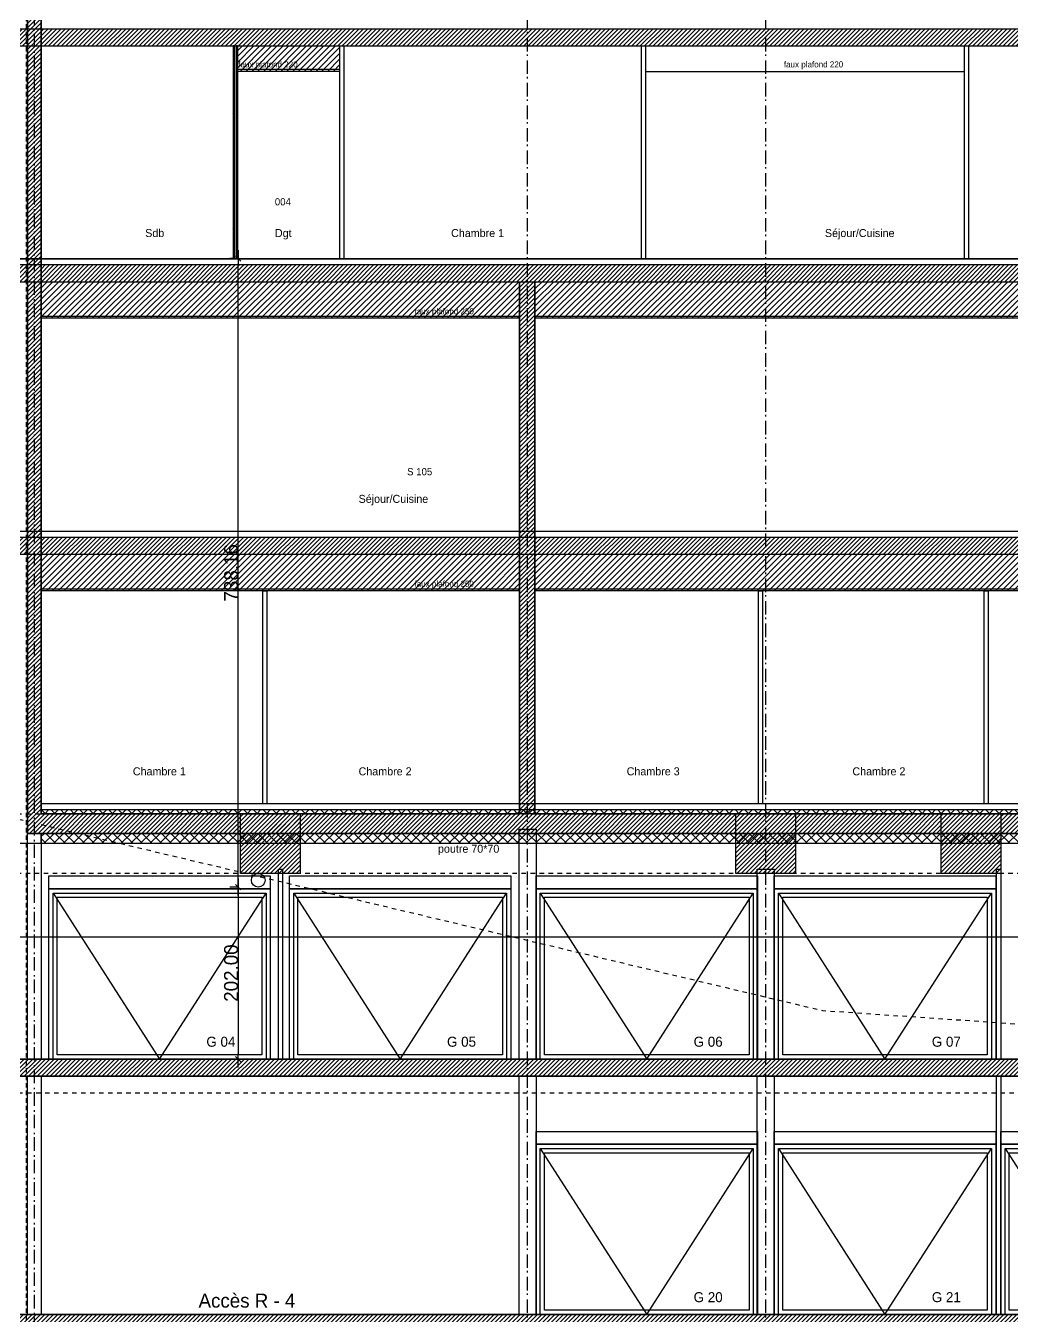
# Model space of a CAD drawing. Header units: centimetres. Extents: x -35664 to 50682, y -23001 to 23705.
# Drawn here: x 6203 to 7361, y -13665 to -12149 of the extents above; entities that cross this region are included whole.
import ezdxf

# ---------------------------------------------------------------- set-up
doc = ezdxf.new("R2010")
doc.units = ezdxf.units.CM
doc.header["$PDMODE"] = 67
for name, pattern in [('Style de ligne -11', [0.347222, 0.20828, -0.138942]), ('Style de ligne -6', [1.04164, 0.625, -0.20828, 0.06943, -0.13893]), ('VW-01', [0.41656, 0.20828, -0.20828])]:
    doc.linetypes.add(name, pattern=pattern)
doc.layers.get('0').update_dxf_attribs({"color": 252})
for name, color, linetype in [('B GÈnÈral_Hatch', 252, 'Continuous'), ('B Général', 252, 'Continuous'), ('C ANNOTATIONS-prestations', 252, 'Continuous'), ('C ANNOTATIONS-texte', 252, 'Continuous'), ('prlm-Coupe', 252, 'Continuous'), ('prlm-EAU-EP', 141, 'Continuous'), ('prlm-EAU-EUEV', 25, 'Continuous'), ('prlm-GT', 242, 'Continuous')]:
    doc.layers.add(name, color=color, linetype=linetype)
doc.styles.add('Eurostile', font='Eurosti.TTF')
doc.styles.add('Eurostile (italic)', font='Eurostib.TTF')
doc.dimstyles.new('100é', dxfattribs={"dimtxt": 16.471002, "dimasz": 6.232178, "dimexe": 10, "dimexo": 25, "dimgap": 1, "dimtad": 1, "dimdec": 1, "dimtxsty": 'Eurostile', "dimblk": 'A 90.VW_SLASH', "dimblk1": 'A 90.VW_SLASH', "dimblk2": 'A 90.VW_SLASH', "dimcen": 0, "dimdle": 10, "dimazin": 0, "dimtfac": 1, "dimtdec": 1, "dimtix": 1, "dimtmove": 0, "dimatfit": 0, "dimldrblk": 'A 90.VW_FILLEDARROW', "dimfxl": 1, "dimfrac": 2, "dimtolj": 1, "dimarcsym": 0})
pattern_1 = [(45, (-23116.898, 10090.366), (-5.656854, 5.656854), []), (135, (-23116.898, 10090.366), (5.656854, 5.656854), [])]
pattern_2 = [(45, (-23116.8977, 10090.5865), (-3.5277778, 3.3072917), [])]
pattern_3 = [(45, (-23116.8977, 10090.366), (2.4253472, -2.6458333), [])]
pattern_4 = [(45, (-23116.898, 10090.366), (22.45064, -22.45064), [])]

# ---------------------------------------------------------------- blocks, each defined once
blk = doc.blocks.new('A 90.VW_SLASH')
at = {"linetype": 'ByBlock', "lineweight": -2}
blk.add_line((1.6, 0), (-1, 0), dxfattribs=at)
at = {"linetype": 'Continuous', "lineweight": 20, "flags": 128}
blk.add_lwpolyline([(0.5, 0.5), (-0.5, -0.5)], dxfattribs=at)
blk = doc.blocks.new('*D257')
at = {"layer": 'Defpoints', "color": 0, "transparency": 16777216}
for p in [(6475.5, -13160.9), (6452, -13362.9), (6475.5, -13362.9)]:
    blk.add_point(p, dxfattribs=at)
at = {"layer": 'prlm-EAU-EP', "color": 0, "lineweight": -2, "transparency": 16777216}
for p, q in [((6452, -13160.9), (6442, -13160.9)), ((6452, -13167.1), (6452, -13356.6)), ((6452, -13362.9), (6442, -13362.9))]:
    blk.add_line(p, q, dxfattribs=at)
at = {"layer": 'prlm-EAU-EP', "color": 0, "lineweight": -2, "transparency": 16777216, "xscale": 6.232177734375, "yscale": 6.232177734375, "zscale": 6.232177734375}
for p, rotation in [((6452, -13160.9), 90), ((6452, -13362.9), 270)]:
    blk.add_blockref('A 90.VW_SLASH', p, dxfattribs=dict(at, rotation=rotation))
at = {"layer": 'prlm-EAU-EP', "color": 0, "transparency": 16777216, "insert": (6443.7, -13261.9), "char_height": 16.47, "attachment_point": 5, "rotation": 90, "style": 'Eurostile'}
blk.add_mtext('\\A1;202.00', dxfattribs=at)
blk = doc.blocks.new('A 90.VW_FILLEDARROW')
at = {"linetype": 'Continuous'}
blk.add_hatch(color=250, dxfattribs=at).paths.add_polyline_path([(-1.6, 0.43), (0, 0), (-1.6, -0.43)])
at = {"linetype": 'Continuous', "flags": 128}
blk.add_lwpolyline([(-1.6, 0.43), (0, 0), (-1.6, -0.43)], close=True, dxfattribs=at)
blk = doc.blocks.new('*D258')
at = {"layer": 'Defpoints', "color": 0, "transparency": 16777216}
for p in [(6452, -12422.7), (6475.5, -12422.7), (6475.5, -13160.9)]:
    blk.add_point(p, dxfattribs=at)
at = {"layer": 'prlm-EAU-EP', "color": 0, "lineweight": -2, "transparency": 16777216}
for p, q in [((6452, -12422.7), (6442, -12422.7)), ((6452, -13154.6), (6452, -12428.9)), ((6452, -13160.9), (6442, -13160.9))]:
    blk.add_line(p, q, dxfattribs=at)
at = {"layer": 'prlm-EAU-EP', "color": 0, "lineweight": -2, "transparency": 16777216, "xscale": 6.232177734375, "yscale": 6.232177734375, "zscale": 6.232177734375}
for p, rotation in [((6452, -12422.7), 90), ((6452, -13160.9), 270)]:
    blk.add_blockref('A 90.VW_SLASH', p, dxfattribs=dict(at, rotation=rotation))
at = {"layer": 'prlm-EAU-EP', "color": 0, "transparency": 16777216, "insert": (6443.7, -12791.8), "char_height": 16.47, "attachment_point": 5, "rotation": 90, "style": 'Eurostile'}
blk.add_mtext('\\A1;738.16', dxfattribs=at)
blk = doc.blocks.new('*D282')
at = {"layer": 'Defpoints', "color": 0, "transparency": 16777216}
for p in [(2577, -12422.7), (9144.8, -12422.7), (9111, -14019.9)]:
    blk.add_point(p, dxfattribs=at)
at = {"layer": 'prlm-GT', "color": 0, "lineweight": -2, "transparency": 16777216}
for p, q in [((9119.8, -12422.7), (9154.8, -12422.7)), ((9144.8, -14013.6), (9144.8, -12428.9)), ((9136, -14019.9), (9154.8, -14019.9))]:
    blk.add_line(p, q, dxfattribs=at)
at = {"layer": 'prlm-GT', "color": 0, "lineweight": -2, "transparency": 16777216, "xscale": 6.232177734375, "yscale": 6.232177734375, "zscale": 6.232177734375}
for p, rotation in [((9144.8, -12422.7), 90), ((9144.8, -14019.9), 270)]:
    blk.add_blockref('A 90.VW_SLASH', p, dxfattribs=dict(at, rotation=rotation))
at = {"layer": 'prlm-GT', "color": 0, "transparency": 16777216, "insert": (9136.6, -13221.3), "char_height": 16.471, "attachment_point": 5, "rotation": 90, "style": 'Eurostile'}
blk.add_mtext('\\A1;1597.16', dxfattribs=at)
blk = doc.blocks.new('B 90.Porte basculante_élévation')
at = {"layer": 'B Général', "linetype": 'Continuous', "flags": 128}
for points in [[(-130, 107.5), (130, 107.5), (130, 92.5), (-130, 92.5)], [(-130, 92.5), (130, 92.5), (130, -107.5), (-130, -107.5)], [(-125, 87.5), (125, 87.5), (125, -107.5), (-125, -107.5)], [(-120, 82.5), (120, 82.5), (120, -102.5), (-120, -102.5)]]:
    blk.add_lwpolyline(points, close=True, dxfattribs=at)
blk.add_lwpolyline([(-125, 87.5), (0, -107.5), (125, 87.5)], dxfattribs=at)
blk = doc.blocks.new('B 90.Groupe-577-1')
at = {"layer": 'B Général', "linetype": 'Continuous', "flags": 128}
for points in [[(6504.4, -5757.4), (6509.4, -5757.4), (6509.4, -5980.4), (6504.4, -5980.4)], [(7347.5, -5757.4), (7352.5, -5757.4), (7352.5, -5980.4), (7347.5, -5980.4)]]:
    blk.add_lwpolyline(points, close=True, dxfattribs=at)
at = {"layer": 'B Général'}
for p in [(6364.9, -5872.9), (6647.4, -5872.9), (6936.9, -5872.9), (7216.5, -5872.9)]:
    blk.add_blockref('B 90.Porte basculante_élévation', p, dxfattribs=at)
at = {"layer": 'C ANNOTATIONS-texte', "char_height": 11.75, "attachment_point": 1, "line_spacing_factor": 0.895453, "style": 'Eurostile (italic)'}
for s, insert in [('G 04', (6419.9, -5954.2)), ('G 05', (6702.4, -5954.2)), ('G 06', (6991.9, -5954.2)), ('G 07', (7271.5, -5954.2))]:
    blk.add_mtext(s, dxfattribs=dict(at, insert=insert))
blk = doc.blocks.new('B 90.Groupe-580-1')
at = {"layer": 'B Général', "linetype": 'Continuous', "flags": 128}
blk.add_lwpolyline([(7347.5, -6000.4), (7352.5, -6000.4), (7352.5, -6280.4), (7347.5, -6280.4)], close=True, dxfattribs=at)
at = {"layer": 'B Général'}
for p in [(6936.9, -6172.9), (7216.5, -6172.9), (7482.5, -6172.9)]:
    blk.add_blockref('B 90.Porte basculante_élévation', p, dxfattribs=at)
at = {"layer": 'C ANNOTATIONS-texte', "char_height": 11.75, "attachment_point": 1, "line_spacing_factor": 0.895453, "style": 'Eurostile (italic)'}
for s, insert in [('G 20', (6991.9, -6254.2)), ('G 21', (7271.5, -6254.2))]:
    blk.add_mtext(s, dxfattribs=dict(at, insert=insert))
blk = doc.blocks.new('B 90.Groupe-518-1')
at = {"layer": 'B Général', "linetype": 'Style de ligne -11', "ltscale": 25.4}
blk.add_line((-1456.9, -1173.9), (-1456.9, 946.1), dxfattribs=at)
blk = doc.blocks.new('B 90.axes 2')
at = {"layer": 'B Général', "linetype": 'Style de ligne -6', "ltscale": 25.4}
for p, q in [((-868.925, -1173.93), (-868.925, 1361.07)), ((-589.328, -1173.93), (-589.328, 1361.07))]:
    blk.add_line(p, q, dxfattribs=at)
at = {"layer": 'B Général', "linetype": 'Style de ligne -6', "ltscale": 25.4, "flags": 128}
blk.add_lwpolyline([(-1391, 1361.07), (-1391, 1277.57), (-1447.925, 1228.57), (-1447.925, -1373.93)], dxfattribs=at)
at = {"layer": 'B Général'}
blk.add_blockref('B 90.Groupe-518-1', (0, 0), dxfattribs=at)
blk = doc.blocks.new('A$C373B78D5')
at = {"layer": 'B GÈnÈral_Hatch', "linetype": 'Continuous', "lineweight": 18}
h = blk.add_hatch(dxfattribs=at)
h.set_pattern_fill('50_BETON', color=256, style=0, pattern_type=2)
h.set_pattern_definition(pattern_3)
h.paths.add_polyline_path([(-16907, 5609), (-16907, 4375), (-16891, 4398), (-16891, 5609)])
h = blk.add_hatch(dxfattribs=at)
h.set_pattern_fill('50_BETON', color=256, style=0, pattern_type=2)
h.set_pattern_definition(pattern_3)
h.paths.add_polyline_path([(-16891, 5320), (-18116, 5320), (-18096, 5300), (-16891, 5300)])
h = blk.add_hatch(dxfattribs=at)
h.set_pattern_fill('50_BETON', color=256, style=0, pattern_type=2)
h.set_pattern_definition(pattern_3)
h.paths.add_polyline_path([(-16891, 5320), (-16891, 5300), (-15495.4, 5300), (-15495.4, 5320)])
at = {"layer": 'B GÈnÈral_Hatch', "linetype": 'Continuous'}
h = blk.add_hatch(dxfattribs=at)
h.set_pattern_fill('HYDROFUGE', color=256, style=0, pattern_type=2)
h.set_pattern_definition(pattern_4)
h.paths.add_polyline_path([(-16664.3, 5300), (-16665.6, 5300), (-16665.6, 5050), (-16664.3, 5050)])
h = blk.add_hatch(dxfattribs=at)
h.set_pattern_fill('HYDROFUGE', color=256, style=0, pattern_type=2)
h.set_pattern_definition(pattern_4)
h.paths.add_polyline_path([(-16660.6, 5300), (-16661.9, 5300), (-16661.9, 5050), (-16660.6, 5050)])
h = blk.add_hatch(dxfattribs=at)
h.set_pattern_fill('F_P__SOFFITE', color=256, style=0, pattern_type=2)
h.set_pattern_definition(pattern_2)
h.paths.add_polyline_path([(-16660.6, 5300), (-16540.6, 5300), (-16540.6, 5270), (-16660.6, 5270)])
at = {"layer": 'B GÈnÈral_Hatch', "linetype": 'Continuous', "lineweight": 18}
h = blk.add_hatch(dxfattribs=at)
h.set_pattern_fill('50_BETON', color=256, style=0, pattern_type=2)
h.set_pattern_definition(pattern_3)
h.paths.add_polyline_path([(-18096, 5043), (-18096, 5023), (-16891, 5023), (-16891, 5043)])
h = blk.add_hatch(dxfattribs=at)
h.set_pattern_fill('50_BETON', color=256, style=0, pattern_type=2)
h.set_pattern_definition(pattern_3)
h.paths.add_polyline_path([(-15502.4, 5023), (-15502.4, 5043), (-16891, 5043), (-16891, 5023)])
at = {"layer": 'B GÈnÈral_Hatch', "linetype": 'Continuous'}
h = blk.add_hatch(dxfattribs=at)
h.set_pattern_fill('F_P__SOFFITE', color=256, style=0, pattern_type=2)
h.set_pattern_definition(pattern_2)
h.paths.add_polyline_path([(-16891, 5023), (-16329.3, 5023), (-16329.3, 4980), (-16891, 4980)])
at = {"layer": 'B GÈnÈral_Hatch', "linetype": 'Continuous', "lineweight": 18}
h = blk.add_hatch(dxfattribs=at)
h.set_pattern_fill('50_BETON', color=256, style=0, pattern_type=2)
h.set_pattern_definition(pattern_3)
h.paths.add_polyline_path([(-16329.3, 4398), (-16311.3, 4398), (-16311.3, 5023), (-16329.3, 5023)])
at = {"layer": 'B GÈnÈral_Hatch', "linetype": 'Continuous'}
h = blk.add_hatch(dxfattribs=at)
h.set_pattern_fill('F_P__SOFFITE', color=256, style=0, pattern_type=2)
h.set_pattern_definition(pattern_2)
h.paths.add_polyline_path([(-16311.3, 5023), (-15512.4, 5023), (-15512.4, 4980), (-16311.3, 4980)])
at = {"layer": 'B GÈnÈral_Hatch', "linetype": 'Continuous', "lineweight": 18}
h = blk.add_hatch(dxfattribs=at)
h.set_pattern_fill('50_BETON', color=256, style=0, pattern_type=2)
h.set_pattern_definition(pattern_3)
h.paths.add_polyline_path([(-18096, 4723), (-18096, 4703), (-16891, 4703), (-16891, 4723)])
h = blk.add_hatch(dxfattribs=at)
h.set_pattern_fill('50_BETON', color=256, style=0, pattern_type=2)
h.set_pattern_definition(pattern_3)
h.paths.add_polyline_path([(-15502.4, 4703), (-15502.4, 4723), (-16891, 4723), (-16891, 4703)])
at = {"layer": 'B GÈnÈral_Hatch', "linetype": 'Continuous'}
h = blk.add_hatch(dxfattribs=at)
h.set_pattern_fill('F_P__SOFFITE', color=256, style=0, pattern_type=2)
h.set_pattern_definition(pattern_2)
h.paths.add_polyline_path([(-16891, 4703), (-16329.3, 4703), (-16329.3, 4660), (-16891, 4660)])
h = blk.add_hatch(dxfattribs=at)
h.set_pattern_fill('F_P__SOFFITE', color=256, style=0, pattern_type=2)
h.set_pattern_definition(pattern_2)
h.paths.add_polyline_path([(-16311.3, 4703), (-15512.4, 4703), (-15512.4, 4660), (-16311.3, 4660)])
at = {"layer": 'B GÈnÈral_Hatch', "linetype": 'Continuous', "lineweight": 18}
h = blk.add_hatch(dxfattribs=at)
h.set_pattern_fill('50_BETON', color=256, style=0, pattern_type=2)
h.set_pattern_definition(pattern_3)
h.paths.add_polyline_path([(-15502.4, 4375), (-15502.4, 4398), (-16891, 4398), (-16907, 4375)])
at = {"layer": 'B GÈnÈral_Hatch', "linetype": 'Continuous'}
h = blk.add_hatch(dxfattribs=at)
h.set_pattern_fill('02_ISOLANT', color=256, style=0, pattern_type=2)
h.set_pattern_definition(pattern_1)
h.paths.add_polyline_path([(-16891, 4403), (-15502.4, 4403), (-15502.4, 4398), (-16891, 4398)])
at = {"layer": 'B GÈnÈral_Hatch', "linetype": 'Continuous', "lineweight": 18}
h = blk.add_hatch(dxfattribs=at)
h.set_pattern_fill('50_BETON', color=256, style=0, pattern_type=2)
h.set_pattern_definition(pattern_3)
h.paths.add_polyline_path([(-16657, 4398), (-16587, 4398), (-16587, 4328), (-16657, 4328)])
h = blk.add_hatch(dxfattribs=at)
h.set_pattern_fill('50_BETON', color=256, style=0, pattern_type=2)
h.set_pattern_definition(pattern_3)
h.paths.add_polyline_path([(-16075.4, 4398), (-16005.4, 4398), (-16005.4, 4328), (-16075.4, 4328)])
h = blk.add_hatch(dxfattribs=at)
h.set_pattern_fill('50_BETON', color=256, style=0, pattern_type=2)
h.set_pattern_definition(pattern_3)
h.paths.add_polyline_path([(-15834.4, 4398), (-15764.4, 4398), (-15764.4, 4328), (-15834.4, 4328)])
at = {"layer": 'B GÈnÈral_Hatch', "linetype": 'Continuous'}
h = blk.add_hatch(dxfattribs=at)
h.set_pattern_fill('02_ISOLANT', color=256, style=0, pattern_type=2)
h.set_pattern_definition(pattern_1)
h.paths.add_polyline_path([(-16891, 4375), (-15502.4, 4375), (-15502.4, 4363), (-16891, 4363)])
at = {"layer": 'B GÈnÈral_Hatch', "linetype": 'Continuous', "lineweight": 18}
h = blk.add_hatch(dxfattribs=at)
h.set_pattern_fill('50_BETON', color=256, style=0, pattern_type=2)
h.set_pattern_definition(pattern_3)
h.paths.add_polyline_path([(-18366.3, 4110), (-18366.3, 4090), (-15502.4, 4090), (-15502.4, 4110)])
h = blk.add_hatch(dxfattribs=at)
h.set_pattern_fill('50_BETON', color=256, style=0, pattern_type=2)
h.set_pattern_definition(pattern_3)
h.paths.add_polyline_path([(-18095.9, 3810), (-18095.9, 3790), (-14710.4, 3790), (-14710.4, 3810)])
at = {"layer": 'B GÈnÈral_Hatch'}
for points in [[(-16664.3, 5300), (-16665.6, 5300), (-16665.6, 5050), (-16664.3, 5050)], [(-16660.6, 5300), (-16661.9, 5300), (-16661.9, 5050), (-16660.6, 5050)], [(-16660.6, 5272.4), (-16540.6, 5272.4), (-16540.6, 5270), (-16660.6, 5270)], [(-16891, 4982.4), (-16329.3, 4982.4), (-16329.3, 4980), (-16891, 4980)], [(-16311.3, 4982.4), (-15512.4, 4982.4), (-15512.4, 4980), (-16311.3, 4980)], [(-16891, 4662.4), (-16329.3, 4662.4), (-16329.3, 4660), (-16891, 4660)], [(-16311.3, 4662.4), (-15512.4, 4662.4), (-15512.4, 4660), (-16311.3, 4660)], [(-14698.4, 4066), (-14698.4, 4077.9), (-15512.4, 4077.9), (-15512.4, 4363), (-18095.9, 4363), (-18095.9, 3503), (-16050.7, 3503), (-16050.1, 3203), (-11176.5, 3203), (-11176.5, 3512), (-11666.6, 3512), (-11666.6, 3480), (-11684.6, 3480), (-11684.6, 3771), (-14076.4, 3771), (-14076.4, 4066)]]:
    blk.add_lwpolyline(points, close=True, dxfattribs=at)
at = {"layer": 'B GÈnÈral_Hatch', "color": 250, "linetype": 'Continuous'}
blk.add_solid([(-16665.6, 5300), (-16660.6, 5300), (-16665.6, 5050), (-16660.6, 5050)], dxfattribs=at)
at = {"layer": 'B Général', "linetype": 'Continuous', "lineweight": 35}
for p, q in [((-16907, 4375), (-16907, 5609)), ((-16891, 4398), (-16891, 5577)), ((-16329.3, 5023), (-16329.3, 4398)), ((-16311.3, 5023), (-16311.3, 4398)), ((-16891, 4398), (-16329.3, 4398)), ((-16311.3, 4398), (-15512.4, 4398)), ((-16907, 4375), (-15512.4, 4375)), ((-15512.4, 4110), (-18366.3, 4110)), ((-15512.4, 4090), (-18366.3, 4090)), ((-18095.9, 3810), (-14710.4, 3810))]:
    blk.add_line(p, q, dxfattribs=at)
at = {"layer": 'B Général', "linetype": 'Continuous'}
for p, q in [((-16907, 4375), (-16907, 5609)), ((-16891, 4410), (-16891, 5577)), ((-18096, 5320), (-16891, 5320)), ((-16891, 5320), (-15495.4, 5320)), ((-18096, 5300), (-16891, 5300)), ((-18096, 5300), (-16891, 5300)), ((-16891, 5300), (-15495.4, 5300)), ((-16891, 5300), (-15495.4, 5300)), ((-16665.6, 5300), (-16665.6, 5050)), ((-16665.6, 5300), (-16665.6, 5050)), ((-16664.3, 5300), (-16664.3, 5050)), ((-16664.3, 5300), (-16664.3, 5050)), ((-16661.9, 5300), (-16661.9, 5050)), ((-16661.9, 5300), (-16661.9, 5050)), ((-16660.6, 5300), (-16660.6, 5050)), ((-16660.6, 5300), (-16660.6, 5050)), ((-16540.6, 5300), (-16540.6, 5050)), ((-16540.6, 5300), (-16540.6, 5050)), ((-16540.6, 5300), (-16535.6, 5300)), ((-16535.6, 5300), (-16535.6, 5050)), ((-16535.6, 5300), (-16535.6, 5050)), ((-16186.4, 5300), (-16186.4, 5050)), ((-16186.4, 5300), (-16186.4, 5050)), ((-16186.4, 5300), (-16181.4, 5300)), ((-16181.4, 5300), (-16181.4, 5050)), ((-16181.4, 5300), (-16181.4, 5050)), ((-15807.4, 5300), (-15807.4, 5050)), ((-15807.4, 5300), (-15807.4, 5050)), ((-15807.4, 5300), (-15802.4, 5300)), ((-15802.4, 5300), (-15802.4, 5050)), ((-15802.4, 5300), (-15802.4, 5050)), ((-16181.4, 5270), (-15807.4, 5270)), ((-17913.9, 5050), (-16891, 5050)), ((-17913.9, 5050), (-16891, 5050)), ((-16891, 5050), (-15512.4, 5050)), ((-16891, 5050), (-15512.4, 5050)), ((-16540.6, 5050), (-16535.6, 5050)), ((-16186.4, 5050), (-16181.4, 5050)), ((-15807.4, 5050), (-15802.4, 5050)), ((-17913.9, 5043), (-16891, 5043)), ((-16891, 5043), (-15502.4, 5043)), ((-18096, 5023), (-16891, 5023)), ((-18096, 5023), (-16891, 5023)), ((-16891, 5023), (-15512.4, 5023)), ((-16891, 5023), (-15512.4, 5023)), ((-16329.3, 5023), (-16329.3, 4398)), ((-16311.3, 5023), (-16311.3, 4398)), ((-18096, 4730), (-16891, 4730)), ((-18096, 4730), (-16891, 4730)), ((-16891, 4730), (-15512.4, 4730)), ((-16891, 4730), (-15512.4, 4730)), ((-18096, 4723), (-16891, 4723)), ((-16891, 4723), (-15512.4, 4723)), ((-18096, 4703), (-16891, 4703)), ((-18096, 4703), (-16891, 4703)), ((-16891, 4703), (-15512.4, 4703)), ((-16891, 4703), (-15512.4, 4703)), ((-16631, 4660), (-16631, 4410)), ((-16631, 4660), (-16631, 4410)), ((-16631, 4660), (-16626, 4660)), ((-16626, 4660), (-16626, 4410)), ((-16626, 4660), (-16626, 4410)), ((-16049.3, 4660), (-16049.3, 4410)), ((-16049.3, 4660), (-16049.3, 4410)), ((-16049.3, 4660), (-16044.3, 4660)), ((-16044.3, 4660), (-16044.3, 4410)), ((-16044.3, 4660), (-16044.3, 4410)), ((-15784.3, 4660), (-15784.3, 4410)), ((-15784.3, 4660), (-15784.3, 4410)), ((-15784.3, 4660), (-15779.3, 4660)), ((-15779.3, 4660), (-15779.3, 4410)), ((-15779.3, 4660), (-15779.3, 4410)), ((-16891, 4410), (-15512.4, 4410)), ((-16891, 4410), (-15512.4, 4410)), ((-16891, 4398), (-16891, 4403)), ((-16891, 4403), (-15512.4, 4403)), ((-16891, 4403), (-15512.4, 4403)), ((-16891, 4398), (-16329.3, 4398)), ((-16631, 4410), (-16626, 4410)), ((-16311.3, 4398), (-15512.4, 4398)), ((-16049.3, 4410), (-16044.3, 4410)), ((-15784.3, 4410), (-15779.3, 4410)), ((-16907, 4375), (-15512.4, 4375)), ((-15512.4, 4110), (-18366.3, 4110)), ((-15512.4, 4090), (-18366.3, 4090)), ((-18095.9, 3810), (-14710.4, 3810))]:
    blk.add_line(p, q, dxfattribs=at)
at = {"layer": 'B Général', "linetype": 'Continuous', "flags": 128}
for points in [[(-16660.6, 5300), (-16540.6, 5300), (-16540.6, 5270), (-16660.6, 5270)], [(-16660.6, 5272.4), (-16540.6, 5272.4), (-16540.6, 5270), (-16660.6, 5270)], [(-16891, 5023), (-16329.3, 5023), (-16329.3, 4980), (-16891, 4980)], [(-16311.3, 5023), (-15512.4, 5023), (-15512.4, 4980), (-16311.3, 4980)], [(-16891, 4982.4), (-16329.3, 4982.4), (-16329.3, 4980), (-16891, 4980)], [(-16311.3, 4982.4), (-15512.4, 4982.4), (-15512.4, 4980), (-16311.3, 4980)], [(-16891, 4703), (-16329.3, 4703), (-16329.3, 4660), (-16891, 4660)], [(-16311.3, 4703), (-15512.4, 4703), (-15512.4, 4660), (-16311.3, 4660)], [(-16891, 4662.4), (-16329.3, 4662.4), (-16329.3, 4660), (-16891, 4660)], [(-16311.3, 4662.4), (-15512.4, 4662.4), (-15512.4, 4660), (-16311.3, 4660)], [(-16891, 4403), (-15502.4, 4403), (-15502.4, 4398), (-16891, 4398)], [(-16657, 4398), (-16587, 4398), (-16587, 4328), (-16657, 4328)], [(-16075.4, 4398), (-16005.4, 4398), (-16005.4, 4328), (-16075.4, 4328)], [(-15834.4, 4398), (-15764.4, 4398), (-15764.4, 4328), (-15834.4, 4328)], [(-16330, 4380), (-16310, 4380), (-16310, 4110), (-16330, 4110)], [(-16907, 4375), (-16891, 4375), (-16891, 4110), (-16907, 4110)], [(-16891, 4375), (-15502.4, 4375), (-15502.4, 4363), (-16891, 4363)], [(-16050.4, 4333), (-16030.4, 4333), (-16030.4, 4110), (-16050.4, 4110)], [(-16907, 4090), (-16891, 4090), (-16891, 3810), (-16907, 3810)], [(-16330, 4090), (-16310, 4090), (-16310, 3810), (-16330, 3810)], [(-16050.4, 4090), (-16030.4, 4090), (-16030.4, 3810), (-16050.4, 3810)]]:
    blk.add_lwpolyline(points, close=True, dxfattribs=at)
at = {"layer": 'B Général', "linetype": 'VW-01', "lineweight": 25, "ltscale": 25.4, "flags": 128}
for points in [[(-19898.4, 5046), (-19476, 5028), (-19418, 5028), (-18809.9, 4809), (-17386.2, 4459), (-17090.9, 4433), (-16907, 4389.2)], [(-16891, 4385.4), (-15973.6, 4167), (-15682.3, 4147), (-15457.9, 4086), (-14944, 3986), (-13906.9, 3800), (-13281.8, 3698), (-12875.9, 3560), (-12464.7, 3554), (-12018.9, 3494), (-11144.5, 3377.7)]]:
    blk.add_lwpolyline(points, dxfattribs=at)
at = {"layer": 'B Général', "linetype": 'VW-01', "ltscale": 25.4, "flags": 128}
for points in [[(-17913.9, 4398), (-15486.4, 4398), (-15486.4, 4328), (-17913.9, 4328)], [(-17913.9, 4110), (-15502.4, 4110), (-15502.4, 4070), (-17913.9, 4070)], [(-17913.9, 3810), (-14690.4, 3810), (-14690.4, 3770), (-17913.9, 3770)]]:
    blk.add_lwpolyline(points, close=True, dxfattribs=at)
at = {"layer": 'B Général'}
for name, p in [('B 90.axes 2', (-15451.1, 4932.8)), ('B 90.Groupe-577-1', (-23116.9, 10090.4)), ('B 90.Groupe-580-1', (-23116.9, 10090.4))]:
    blk.add_blockref(name, p, dxfattribs=at)
at = {"layer": 'B Général', "line_spacing_factor": 0.895453, "style": 'Eurostile'}
for s, insert, char_height, attachment_point in [('004', (-16607.2, 5121.1), 8.46, 2), ('S 105', (-16446.6, 4804.1), 8.46, 2), ('poutre 70*70', (-16425.1, 4361.7), 9.398, 1)]:
    blk.add_mtext(s, dxfattribs=dict(at, insert=insert, char_height=char_height, attachment_point=attachment_point))
at = {"layer": 'C ANNOTATIONS-prestations', "char_height": 7.049, "attachment_point": 1, "line_spacing_factor": 0.895453, "style": 'Eurostile (italic)'}
for s, insert in [('faux plafond 220', (-16659.6, 5281.7)), ('faux plafond 220', (-16019.1, 5281.7)), ('faux plafond 250', (-16452.7, 4991.7)), ('faux plafond 250', (-16452.7, 4671.7))]:
    blk.add_mtext(s, dxfattribs=dict(at, insert=insert))
at = {"layer": 'C ANNOTATIONS-texte', "attachment_point": 1, "rotation": 0, "line_spacing_factor": 0.895453, "style": 'Eurostile'}
for s, insert, char_height in [('Sdb', (-16768.8, 5084.8), 9.4), ('Dgt', (-16616.5, 5084.8), 9.4), ('Chambre 1', (-16409.7, 5084.8), 9.4), ('Séjour/Cuisine', (-15970.9, 5084.8), 9.398), ('Séjour/Cuisine', (-16518.3, 4772.6), 9.398), ('Chambre 1', (-16783.3, 4452.6), 9.4), ('Chambre 2', (-16518.3, 4452.6), 9.4), ('Chambre 3', (-16203.6, 4452.6), 9.4), ('Chambre 2', (-15938.6, 4452.6), 9.4)]:
    blk.add_mtext(s, dxfattribs=dict(at, insert=insert, char_height=char_height))
at = {"layer": 'C ANNOTATIONS-texte', "insert": (-16706.2, 3834.5), "char_height": 16.447, "attachment_point": 1, "line_spacing_factor": 0.895453, "style": 'Eurostile'}
blk.add_mtext('Accès R - 4', dxfattribs=at)

msp = doc.modelspace()

# ---------------------------------------------------------------- linework, layer by layer
at = {"layer": 'prlm-EAU-EP'}
msp.add_circle((6475.528, -13152.853), 8, dxfattribs=at)
at = {"layer": 'prlm-EAU-EUEV'}
msp.add_lwpolyline([(7835.108, -13219.695), (4866.258, -13219.695)], dxfattribs=at)
at = {"layer": 'prlm-GT'}
msp.add_lwpolyline([(2504.784, -12422.694), (14524.417, -12422.694)], dxfattribs=at)

# ---------------------------------------------------------------- block references
at = {"layer": 'prlm-Coupe'}
msp.add_blockref('A$C373B78D5', (23111.623, -17472.851), dxfattribs=at)

# ---------------------------------------------------------------- dimensions: what is measured, and where the dimension line sits
at = {"layer": 'prlm-EAU-EP'}
for base, p2, picture, middle in [((6451.971, -12422.694), (6475.528, -12422.694), '*D258', (6443.716, -12791.774)), ((6451.971, -13362.853), (6475.528, -13362.853), '*D257', (6443.716, -13261.853))]:
    dim = msp.add_linear_dim(base=base, p1=(6475.528, -13160.853), p2=p2, angle=90, dimstyle='100é', override={"dimdec": 2, "dimzin": 0, "dimdsep": 46, "dimpost": '<>'}, dxfattribs=at)
    dim.commit()
    dim.dimension.update_dxf_attribs({"geometry": picture, "text_midpoint": middle})
at = {"layer": 'prlm-GT'}
dim = msp.add_linear_dim(base=(9144.819, -12422.694), p1=(9110.954, -14019.853), p2=(2577.008, -12422.694), angle=90, dimstyle='100é', override={"dimdec": 2, "dimzin": 0, "dimdsep": 46, "dimpost": '<>'}, dxfattribs=at)
dim.commit()
dim.dimension.update_dxf_attribs({"geometry": '*D282', "text_midpoint": (9136.563, -13221.274)})

doc.saveas('drawing.dxf')
